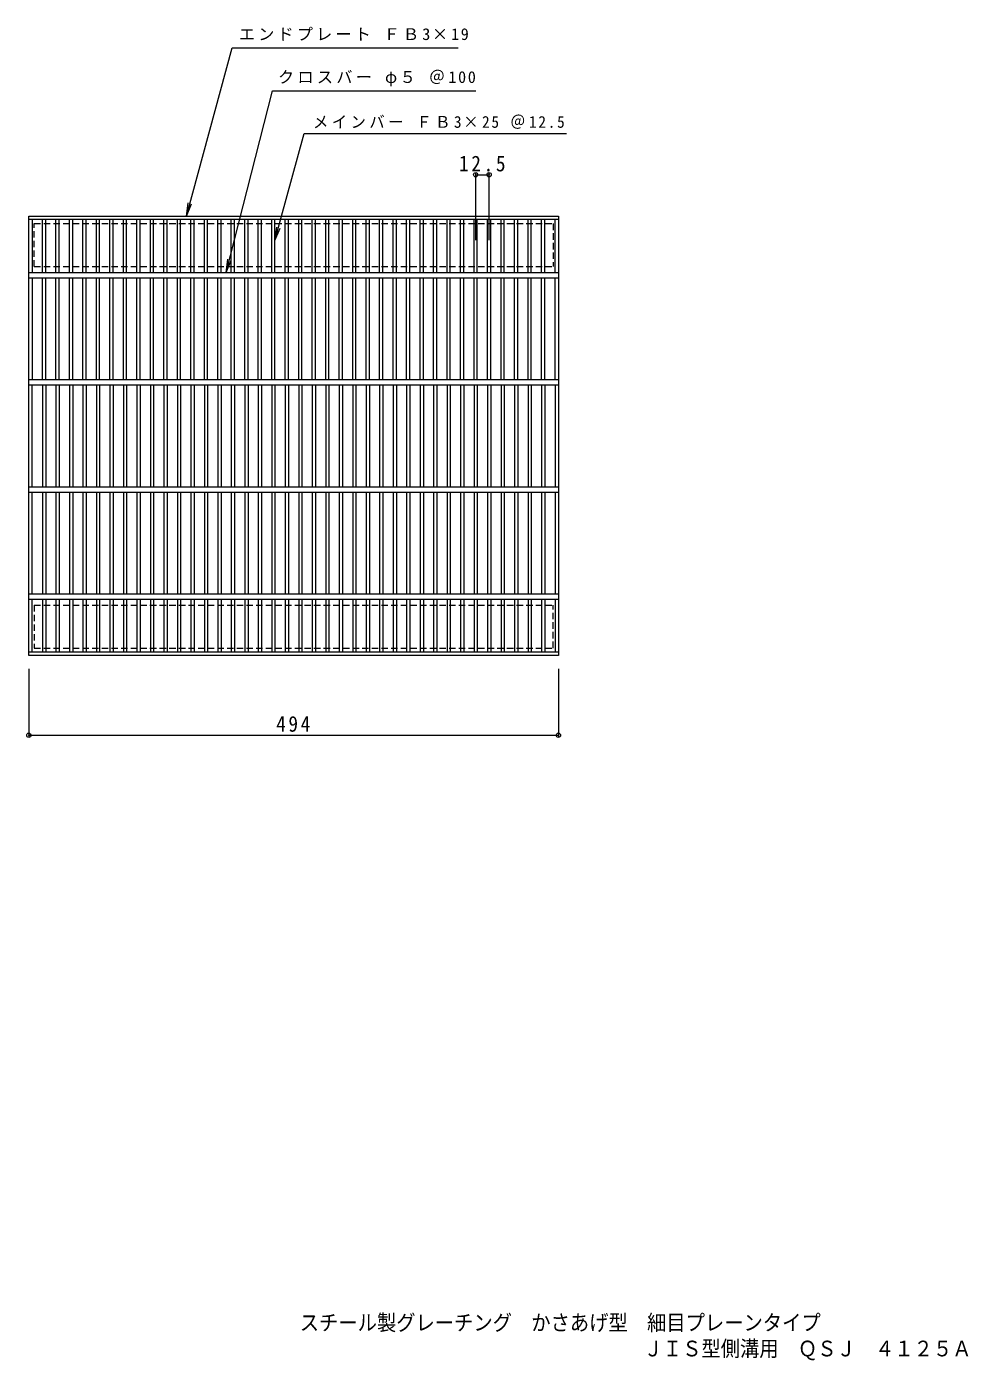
# Model space of a CAD drawing. Units: millimetres, scale not verified. Extents: x -677 to 892, y -689 to 555.
# Drawn here: x -677 to 201, y -689 to 555 of the extents above; entities that cross this region are included whole.
import ezdxf
from ezdxf.enums import TextEntityAlignment as Align

# ---------------------------------------------------------------- set-up
doc = ezdxf.new("R2010")
doc.units = ezdxf.units.MM
doc.header["$LTSCALE"] = 5
doc.header["$PDMODE"] = 32
doc.header["$PDSIZE"] = 4
doc.linetypes.add('DASHED1', pattern=[1.8, 1.2, -0.6])
for name, color, linetype, lineweight in [('1-1_1-1ﾚｲﾔ', 2, 'Continuous', 9), ('1-2_1-2ﾚｲﾔ', 3, 'Continuous', 9), ('1-4_1-4ﾚｲﾔ', 7, 'Continuous', 9), ('1-5_1-5ﾚｲﾔ', 7, 'Continuous', 9), ('F-4_F-4ﾚｲﾔ', 2, 'Continuous', 9)]:
    doc.layers.add(name, color=color, linetype=linetype, lineweight=lineweight)
doc.styles.add('ＭＳ ゴシック', font='')
doc.styles.get('ＭＳ ゴシック').set_extended_font_data('MS Gothic')

msp = doc.modelspace()

# ---------------------------------------------------------------- linework, layer by layer
at = {"layer": '1-1_1-1ﾚｲﾔ', "linetype": 'DASHED1'}
for p, q in [((-670.081, 331.581), (-186.081, 331.581)), ((-670.081, 15.581), (-186.081, 15.581))]:
    msp.add_line(p, q, dxfattribs=at)
for points in [[(-670.081, 331.581), (-670.081, 371.581), (-186.081, 371.581), (-186.081, 331.581)], [(-670.081, 15.581), (-670.081, -24.419), (-186.081, -24.419), (-186.081, 15.581)]]:
    msp.add_lwpolyline(points, dxfattribs=at)
at = {"layer": '1-2_1-2ﾚｲﾔ'}
for p, q in [((-675.081, 378.581), (-181.081, 378.581)), ((-675.081, -31.419), (-675.081, 378.581)), ((-675.081, 375.582), (-181.081, 375.582)), ((-672.08, 375.581), (-672.08, 326.083)), ((-662.321, 326.083), (-662.321, 375.581)), ((-659.321, 326.083), (-659.321, 375.581)), ((-649.741, 326.083), (-649.741, 375.581)), ((-646.741, 326.083), (-646.741, 375.581)), ((-637.161, 326.083), (-637.161, 375.581)), ((-634.161, 326.083), (-634.161, 375.581)), ((-624.58, 326.083), (-624.58, 375.581)), ((-621.581, 326.083), (-621.581, 375.581)), ((-612, 326.083), (-612, 375.581)), ((-609.001, 326.083), (-609.001, 375.581)), ((-599.421, 326.083), (-599.421, 375.581)), ((-596.421, 326.083), (-596.421, 375.581)), ((-586.84, 326.083), (-586.84, 375.581)), ((-583.84, 326.083), (-583.84, 375.581)), ((-574.26, 326.083), (-574.26, 375.581)), ((-571.26, 326.083), (-571.26, 375.581)), ((-561.681, 326.083), (-561.681, 375.581)), ((-558.681, 326.083), (-558.681, 375.581)), ((-549.101, 326.083), (-549.101, 375.581)), ((-546.101, 326.083), (-546.101, 375.581)), ((-536.521, 326.083), (-536.521, 375.581)), ((-533.521, 326.083), (-533.521, 375.581)), ((-523.941, 326.083), (-523.941, 375.581)), ((-520.94, 326.083), (-520.94, 375.581)), ((-511.361, 326.083), (-511.361, 375.581)), ((-508.36, 326.083), (-508.36, 375.581)), ((-498.781, 326.083), (-498.781, 375.581)), ((-495.78, 326.083), (-495.78, 375.581)), ((-486.2, 326.083), (-486.2, 375.581)), ((-483.2, 326.083), (-483.2, 375.581)), ((-473.62, 326.083), (-473.62, 375.581)), ((-470.62, 326.083), (-470.62, 375.581)), ((-461.04, 326.083), (-461.04, 375.581)), ((-458.04, 326.083), (-458.04, 375.581)), ((-448.461, 326.083), (-448.461, 375.581)), ((-445.46, 326.083), (-445.46, 375.581)), ((-435.88, 326.083), (-435.88, 375.581)), ((-432.881, 326.083), (-432.881, 375.581)), ((-423.3, 326.083), (-423.3, 375.581)), ((-420.3, 326.083), (-420.3, 375.581)), ((-410.721, 326.083), (-410.721, 375.581)), ((-407.721, 326.083), (-407.721, 375.581)), ((-398.141, 326.083), (-398.141, 375.581)), ((-395.14, 326.083), (-395.14, 375.581)), ((-385.56, 326.083), (-385.56, 375.581)), ((-382.56, 326.083), (-382.56, 375.581)), ((-372.98, 326.083), (-372.98, 375.581)), ((-369.98, 326.083), (-369.98, 375.581)), ((-360.4, 326.083), (-360.4, 375.581)), ((-357.4, 326.083), (-357.4, 375.581)), ((-347.82, 326.083), (-347.82, 375.581)), ((-344.82, 326.083), (-344.82, 375.581)), ((-335.24, 326.083), (-335.24, 375.581)), ((-332.24, 326.083), (-332.24, 375.581)), ((-322.66, 326.083), (-322.66, 375.581)), ((-319.66, 326.083), (-319.66, 375.581)), ((-310.081, 326.083), (-310.081, 375.581)), ((-307.08, 326.083), (-307.08, 375.581)), ((-297.501, 326.083), (-297.501, 375.581)), ((-294.5, 326.083), (-294.5, 375.581)), ((-284.92, 326.083), (-284.92, 375.581)), ((-281.92, 326.083), (-281.92, 375.581)), ((-272.34, 326.083), (-272.34, 375.581)), ((-269.34, 326.083), (-269.34, 375.581)), ((-259.76, 326.083), (-259.76, 375.581)), ((-256.76, 326.083), (-256.76, 375.581)), ((-247.18, 326.083), (-247.18, 375.581)), ((-244.18, 326.083), (-244.18, 375.581)), ((-234.6, 326.083), (-234.6, 375.581)), ((-231.601, 326.083), (-231.601, 375.581)), ((-222.02, 326.083), (-222.02, 375.581)), ((-219.02, 326.083), (-219.02, 375.581)), ((-209.44, 326.083), (-209.44, 375.581)), ((-206.441, 326.083), (-206.441, 375.581)), ((-196.86, 326.083), (-196.86, 375.581)), ((-193.86, 326.083), (-193.86, 375.581)), ((-184.081, 326.083), (-184.081, 375.581)), ((-181.081, 378.581), (-181.081, -31.419)), ((-675.081, 326.083), (-181.081, 326.083)), ((-675.081, 321.082), (-181.081, 321.082)), ((-672.08, 321.082), (-672.08, 226.082)), ((-662.321, 226.082), (-662.321, 321.082)), ((-659.321, 226.082), (-659.321, 321.082)), ((-649.741, 226.082), (-649.741, 321.082)), ((-646.741, 226.082), (-646.741, 321.082)), ((-637.161, 226.082), (-637.161, 321.082)), ((-634.161, 226.082), (-634.161, 321.082)), ((-624.58, 226.082), (-624.58, 321.082)), ((-621.581, 226.082), (-621.581, 321.082)), ((-612, 226.082), (-612, 321.082)), ((-609.001, 226.082), (-609.001, 321.082)), ((-599.421, 226.082), (-599.421, 321.082)), ((-596.421, 226.082), (-596.421, 321.082)), ((-586.84, 226.082), (-586.84, 321.082)), ((-583.84, 226.082), (-583.84, 321.082)), ((-574.26, 226.082), (-574.26, 321.082)), ((-571.26, 226.082), (-571.26, 321.082)), ((-561.681, 226.082), (-561.681, 321.082)), ((-558.681, 226.082), (-558.681, 321.082)), ((-549.101, 226.082), (-549.101, 321.082)), ((-546.101, 226.082), (-546.101, 321.082)), ((-536.521, 226.082), (-536.521, 321.082)), ((-533.521, 226.082), (-533.521, 321.082)), ((-523.941, 226.082), (-523.941, 321.082)), ((-520.94, 226.082), (-520.94, 321.082)), ((-511.361, 226.082), (-511.361, 321.082)), ((-508.36, 226.082), (-508.36, 321.082)), ((-498.781, 226.082), (-498.781, 321.082)), ((-495.78, 226.082), (-495.78, 321.082)), ((-486.2, 226.082), (-486.2, 321.082)), ((-483.2, 226.082), (-483.2, 321.082)), ((-473.62, 226.082), (-473.62, 321.082)), ((-470.62, 226.082), (-470.62, 321.082)), ((-461.04, 226.082), (-461.04, 321.082)), ((-458.04, 226.082), (-458.04, 321.082)), ((-448.461, 226.082), (-448.461, 321.082)), ((-445.46, 226.082), (-445.46, 321.082)), ((-435.88, 226.082), (-435.88, 321.082)), ((-432.881, 226.082), (-432.881, 321.082)), ((-423.3, 226.082), (-423.3, 321.082)), ((-420.3, 226.082), (-420.3, 321.082)), ((-410.721, 226.082), (-410.721, 321.082)), ((-407.721, 226.082), (-407.721, 321.082)), ((-398.141, 226.082), (-398.141, 321.082)), ((-395.14, 226.082), (-395.14, 321.082)), ((-385.56, 226.082), (-385.56, 321.082)), ((-382.56, 226.082), (-382.56, 321.082)), ((-372.98, 226.082), (-372.98, 321.082)), ((-369.98, 226.082), (-369.98, 321.082)), ((-360.4, 226.082), (-360.4, 321.082)), ((-357.4, 226.082), (-357.4, 321.082)), ((-347.82, 226.082), (-347.82, 321.082)), ((-344.82, 226.082), (-344.82, 321.082)), ((-335.24, 226.082), (-335.24, 321.082)), ((-332.24, 226.082), (-332.24, 321.082)), ((-322.66, 226.082), (-322.66, 321.082)), ((-319.66, 226.082), (-319.66, 321.082)), ((-310.081, 226.082), (-310.081, 321.082)), ((-307.08, 226.082), (-307.08, 321.082)), ((-297.501, 226.082), (-297.501, 321.082)), ((-294.5, 226.082), (-294.5, 321.082)), ((-284.92, 226.082), (-284.92, 321.082)), ((-281.92, 226.082), (-281.92, 321.082)), ((-272.34, 226.082), (-272.34, 321.082)), ((-269.34, 226.082), (-269.34, 321.082)), ((-259.76, 226.082), (-259.76, 321.082)), ((-256.76, 226.082), (-256.76, 321.082)), ((-247.18, 226.082), (-247.18, 321.082)), ((-244.18, 226.082), (-244.18, 321.082)), ((-234.6, 226.082), (-234.6, 321.082)), ((-231.601, 226.082), (-231.601, 321.082)), ((-222.02, 226.082), (-222.02, 321.082)), ((-219.02, 226.082), (-219.02, 321.082)), ((-209.44, 226.082), (-209.44, 321.082)), ((-206.441, 226.082), (-206.441, 321.082)), ((-196.86, 226.082), (-196.86, 321.082)), ((-193.86, 226.082), (-193.86, 321.082)), ((-184.081, 226.082), (-184.081, 321.082)), ((-675.081, 226.081), (-181.081, 226.081)), ((-675.081, 221.081), (-181.081, 221.081)), ((-672.08, 126.081), (-672.08, 221.081)), ((-662.321, 221.081), (-662.321, 126.081)), ((-659.321, 221.081), (-659.321, 126.081)), ((-649.741, 221.081), (-649.741, 126.081)), ((-646.741, 221.081), (-646.741, 126.081)), ((-637.161, 221.081), (-637.161, 126.081)), ((-634.161, 221.081), (-634.161, 126.081)), ((-624.58, 221.081), (-624.58, 126.081)), ((-621.581, 221.081), (-621.581, 126.081)), ((-612, 221.081), (-612, 126.081)), ((-609.001, 221.081), (-609.001, 126.081)), ((-599.421, 221.081), (-599.421, 126.081)), ((-596.421, 221.081), (-596.421, 126.081)), ((-586.84, 221.081), (-586.84, 126.081)), ((-583.84, 221.081), (-583.84, 126.081)), ((-574.26, 221.081), (-574.26, 126.081)), ((-571.26, 221.081), (-571.26, 126.081)), ((-561.681, 221.081), (-561.681, 126.081)), ((-558.681, 221.081), (-558.681, 126.081)), ((-549.101, 221.081), (-549.101, 126.081)), ((-546.101, 221.081), (-546.101, 126.081)), ((-536.521, 221.081), (-536.521, 126.081)), ((-533.521, 221.081), (-533.521, 126.081)), ((-523.941, 221.081), (-523.941, 126.081)), ((-520.94, 221.081), (-520.94, 126.081)), ((-511.361, 221.081), (-511.361, 126.081)), ((-508.36, 221.081), (-508.36, 126.081)), ((-498.781, 221.081), (-498.781, 126.081)), ((-495.78, 221.081), (-495.78, 126.081)), ((-486.2, 221.081), (-486.2, 126.081)), ((-483.2, 221.081), (-483.2, 126.081)), ((-473.62, 221.081), (-473.62, 126.081)), ((-470.62, 221.081), (-470.62, 126.081)), ((-461.04, 221.081), (-461.04, 126.081)), ((-458.04, 221.081), (-458.04, 126.081)), ((-448.461, 221.081), (-448.461, 126.081)), ((-445.46, 221.081), (-445.46, 126.081)), ((-435.88, 221.081), (-435.88, 126.081)), ((-432.881, 221.081), (-432.881, 126.081)), ((-423.3, 221.081), (-423.3, 126.081)), ((-420.3, 221.081), (-420.3, 126.081)), ((-410.721, 221.081), (-410.721, 126.081)), ((-407.721, 221.081), (-407.721, 126.081)), ((-398.141, 221.081), (-398.141, 126.081)), ((-395.14, 221.081), (-395.14, 126.081)), ((-385.56, 221.081), (-385.56, 126.081)), ((-382.56, 221.081), (-382.56, 126.081)), ((-372.98, 221.081), (-372.98, 126.081)), ((-369.98, 221.081), (-369.98, 126.081)), ((-360.4, 221.081), (-360.4, 126.081)), ((-357.4, 221.081), (-357.4, 126.081)), ((-347.82, 221.081), (-347.82, 126.081)), ((-344.82, 221.081), (-344.82, 126.081)), ((-335.24, 221.081), (-335.24, 126.081)), ((-332.24, 221.081), (-332.24, 126.081)), ((-322.66, 221.081), (-322.66, 126.081)), ((-319.66, 221.081), (-319.66, 126.081)), ((-310.081, 221.081), (-310.081, 126.081)), ((-307.08, 221.081), (-307.08, 126.081)), ((-297.501, 221.081), (-297.501, 126.081)), ((-294.5, 221.081), (-294.5, 126.081)), ((-284.92, 221.081), (-284.92, 126.081)), ((-281.92, 221.081), (-281.92, 126.081)), ((-272.34, 221.081), (-272.34, 126.081)), ((-269.34, 221.081), (-269.34, 126.081)), ((-259.76, 221.081), (-259.76, 126.081)), ((-256.76, 221.081), (-256.76, 126.081)), ((-247.18, 221.081), (-247.18, 126.081)), ((-244.18, 221.081), (-244.18, 126.081)), ((-234.6, 221.081), (-234.6, 126.081)), ((-231.601, 221.081), (-231.601, 126.081)), ((-222.02, 221.081), (-222.02, 126.081)), ((-219.02, 221.081), (-219.02, 126.081)), ((-209.44, 221.081), (-209.44, 126.081)), ((-206.441, 221.081), (-206.441, 126.081)), ((-196.86, 221.081), (-196.86, 126.081)), ((-193.86, 221.081), (-193.86, 126.081)), ((-184.081, 221.081), (-184.081, 126.081)), ((-675.081, 126.081), (-181.081, 126.081)), ((-675.081, 121.081), (-181.081, 121.081)), ((-672.08, 26.081), (-672.08, 121.081)), ((-662.321, 121.081), (-662.321, 26.081)), ((-659.321, 121.081), (-659.321, 26.081)), ((-649.741, 121.081), (-649.741, 26.081)), ((-646.741, 121.081), (-646.741, 26.081)), ((-637.161, 121.081), (-637.161, 26.081)), ((-634.161, 121.081), (-634.161, 26.081)), ((-624.58, 121.081), (-624.58, 26.081)), ((-621.581, 121.081), (-621.581, 26.081)), ((-612, 121.081), (-612, 26.081)), ((-609.001, 121.081), (-609.001, 26.081)), ((-599.421, 121.081), (-599.421, 26.081)), ((-596.421, 121.081), (-596.421, 26.081)), ((-586.84, 121.081), (-586.84, 26.081)), ((-583.84, 121.081), (-583.84, 26.081)), ((-574.26, 121.081), (-574.26, 26.081)), ((-571.26, 121.081), (-571.26, 26.081)), ((-561.681, 121.081), (-561.681, 26.081)), ((-558.681, 121.081), (-558.681, 26.081)), ((-549.101, 121.081), (-549.101, 26.081)), ((-546.101, 121.081), (-546.101, 26.081)), ((-536.521, 121.081), (-536.521, 26.081)), ((-533.521, 121.081), (-533.521, 26.081)), ((-523.941, 121.081), (-523.941, 26.081)), ((-520.94, 121.081), (-520.94, 26.081)), ((-511.361, 121.081), (-511.361, 26.081)), ((-508.36, 121.081), (-508.36, 26.081)), ((-498.781, 121.081), (-498.781, 26.081)), ((-495.78, 121.081), (-495.78, 26.081)), ((-486.2, 121.081), (-486.2, 26.081)), ((-483.2, 121.081), (-483.2, 26.081)), ((-473.62, 121.081), (-473.62, 26.081)), ((-470.62, 121.081), (-470.62, 26.081)), ((-461.04, 121.081), (-461.04, 26.081)), ((-458.04, 121.081), (-458.04, 26.081)), ((-448.461, 121.081), (-448.461, 26.081)), ((-445.46, 121.081), (-445.46, 26.081)), ((-435.88, 121.081), (-435.88, 26.081)), ((-432.881, 121.081), (-432.881, 26.081)), ((-423.3, 121.081), (-423.3, 26.081)), ((-420.3, 121.081), (-420.3, 26.081)), ((-410.721, 121.081), (-410.721, 26.081)), ((-407.721, 121.081), (-407.721, 26.081)), ((-398.141, 121.081), (-398.141, 26.081)), ((-395.14, 121.081), (-395.14, 26.081)), ((-385.56, 121.081), (-385.56, 26.081)), ((-382.56, 121.081), (-382.56, 26.081)), ((-372.98, 121.081), (-372.98, 26.081)), ((-369.98, 121.081), (-369.98, 26.081)), ((-360.4, 121.081), (-360.4, 26.081)), ((-357.4, 121.081), (-357.4, 26.081)), ((-347.82, 121.081), (-347.82, 26.081)), ((-344.82, 121.081), (-344.82, 26.081)), ((-335.24, 121.081), (-335.24, 26.081)), ((-332.24, 121.081), (-332.24, 26.081)), ((-322.66, 121.081), (-322.66, 26.081)), ((-319.66, 121.081), (-319.66, 26.081)), ((-310.081, 121.081), (-310.081, 26.081)), ((-307.08, 121.081), (-307.08, 26.081)), ((-297.501, 121.081), (-297.501, 26.081)), ((-294.5, 121.081), (-294.5, 26.081)), ((-284.92, 121.081), (-284.92, 26.081)), ((-281.92, 121.081), (-281.92, 26.081)), ((-272.34, 121.081), (-272.34, 26.081)), ((-269.34, 121.081), (-269.34, 26.081)), ((-259.76, 121.081), (-259.76, 26.081)), ((-256.76, 121.081), (-256.76, 26.081)), ((-247.18, 121.081), (-247.18, 26.081)), ((-244.18, 121.081), (-244.18, 26.081)), ((-234.6, 121.081), (-234.6, 26.081)), ((-231.601, 121.081), (-231.601, 26.081)), ((-222.02, 121.081), (-222.02, 26.081)), ((-219.02, 121.081), (-219.02, 26.081)), ((-209.44, 121.081), (-209.44, 26.081)), ((-206.441, 121.081), (-206.441, 26.081)), ((-196.86, 121.081), (-196.86, 26.081)), ((-193.86, 121.081), (-193.86, 26.081)), ((-184.081, 121.081), (-184.081, 26.081)), ((-675.081, 26.081), (-181.081, 26.081)), ((-675.081, 21.081), (-181.081, 21.081)), ((-672.08, -28.419), (-672.08, 21.081)), ((-662.321, 21.081), (-662.321, -28.419)), ((-659.321, 21.081), (-659.321, -28.419)), ((-649.741, 21.081), (-649.741, -28.419)), ((-646.741, 21.081), (-646.741, -28.419)), ((-637.161, 21.081), (-637.161, -28.419)), ((-634.161, 21.081), (-634.161, -28.419)), ((-624.58, 21.081), (-624.58, -28.419)), ((-621.581, 21.081), (-621.581, -28.419)), ((-612, 21.081), (-612, -28.419)), ((-609.001, 21.081), (-609.001, -28.419)), ((-599.421, 21.081), (-599.421, -28.419)), ((-596.421, 21.081), (-596.421, -28.419)), ((-586.84, 21.081), (-586.84, -28.419)), ((-583.84, 21.081), (-583.84, -28.419)), ((-574.26, 21.081), (-574.26, -28.419)), ((-571.26, 21.081), (-571.26, -28.419)), ((-561.681, 21.081), (-561.681, -28.419)), ((-558.681, 21.081), (-558.681, -28.419)), ((-549.101, 21.081), (-549.101, -28.419)), ((-546.101, 21.081), (-546.101, -28.419)), ((-536.521, 21.081), (-536.521, -28.419)), ((-533.521, 21.081), (-533.521, -28.419)), ((-523.941, 21.081), (-523.941, -28.419)), ((-520.94, 21.081), (-520.94, -28.419)), ((-511.361, 21.081), (-511.361, -28.419)), ((-508.36, 21.081), (-508.36, -28.419)), ((-498.781, 21.081), (-498.781, -28.419)), ((-495.78, 21.081), (-495.78, -28.419)), ((-486.2, 21.081), (-486.2, -28.419)), ((-483.2, 21.081), (-483.2, -28.419)), ((-473.62, 21.081), (-473.62, -28.419)), ((-470.62, 21.081), (-470.62, -28.419)), ((-461.04, 21.081), (-461.04, -28.419)), ((-458.04, 21.081), (-458.04, -28.419)), ((-448.461, 21.081), (-448.461, -28.419)), ((-445.46, 21.081), (-445.46, -28.419)), ((-435.88, 21.081), (-435.88, -28.419)), ((-432.881, 21.081), (-432.881, -28.419)), ((-423.3, 21.081), (-423.3, -28.419)), ((-420.3, 21.081), (-420.3, -28.419)), ((-410.721, 21.081), (-410.721, -28.419)), ((-407.721, 21.081), (-407.721, -28.419)), ((-398.141, 21.081), (-398.141, -28.419)), ((-395.14, 21.081), (-395.14, -28.419)), ((-385.56, 21.081), (-385.56, -28.419)), ((-382.56, 21.081), (-382.56, -28.419)), ((-372.98, 21.081), (-372.98, -28.419)), ((-369.98, 21.081), (-369.98, -28.419)), ((-360.4, 21.081), (-360.4, -28.419)), ((-357.4, 21.081), (-357.4, -28.419)), ((-347.82, 21.081), (-347.82, -28.419)), ((-344.82, 21.081), (-344.82, -28.419)), ((-335.24, 21.081), (-335.24, -28.419)), ((-332.24, 21.081), (-332.24, -28.419)), ((-322.66, 21.081), (-322.66, -28.419)), ((-319.66, 21.081), (-319.66, -28.419)), ((-310.081, 21.081), (-310.081, -28.419)), ((-307.08, 21.081), (-307.08, -28.419)), ((-297.501, 21.081), (-297.501, -28.419)), ((-294.5, 21.081), (-294.5, -28.419)), ((-284.92, 21.081), (-284.92, -28.419)), ((-281.92, 21.081), (-281.92, -28.419)), ((-272.34, 21.081), (-272.34, -28.419)), ((-269.34, 21.081), (-269.34, -28.419)), ((-259.76, 21.081), (-259.76, -28.419)), ((-256.76, 21.081), (-256.76, -28.419)), ((-247.18, 21.081), (-247.18, -28.419)), ((-244.18, 21.081), (-244.18, -28.419)), ((-234.6, 21.081), (-234.6, -28.419)), ((-231.601, 21.081), (-231.601, -28.419)), ((-222.02, 21.081), (-222.02, -28.419)), ((-219.02, 21.081), (-219.02, -28.419)), ((-209.44, 21.081), (-209.44, -28.419)), ((-206.441, 21.081), (-206.441, -28.419)), ((-196.86, 21.081), (-196.86, -28.419)), ((-193.86, 21.081), (-193.86, -28.419)), ((-184.081, 21.081), (-184.081, -28.419)), ((-181.081, -28.419), (-675.081, -28.419)), ((-181.081, -31.419), (-675.081, -31.419))]:
    msp.add_line(p, q, dxfattribs=at)
at = {"layer": '1-4_1-4ﾚｲﾔ'}
for p, q in [((-258.26, 356.051), (-258.26, 418.623)), ((-258.26, 417.123), (-245.68, 417.123)), ((-245.68, 356.051), (-245.68, 418.623)), ((-675.081, -43.919), (-675.081, -107.243)), ((-181.081, -43.919), (-181.081, -107.243)), ((-675.081, -105.743), (-181.081, -105.743))]:
    msp.add_line(p, q, dxfattribs=at)
for p in [(-258.26, 417.123), (-245.68, 417.123), (-675.081, -105.743), (-181.081, -105.743)]:
    msp.add_point(p, dxfattribs=at)
at = {"layer": '1-5_1-5ﾚｲﾔ'}
for p, q in [((-490.99, 326.083), (-447.682, 495.546)), ((-447.682, 495.546), (-258.116, 495.546)), ((-445.46, 355.832), (-418.162, 455.546)), ((-418.162, 455.546), (-173.416, 455.546)), ((-528.118, 378.581), (-526.486, 390.974)), ((-528.118, 378.581), (-523.334, 390.13)), ((-445.46, 355.832), (-443.829, 368.225)), ((-445.46, 355.832), (-440.677, 367.38)), ((-490.99, 326.083), (-489.359, 338.476)), ((-490.99, 326.083), (-486.207, 337.631))]:
    msp.add_line(p, q, dxfattribs=at)
msp.add_lwpolyline([(-528.118, 378.581), (-485.478, 535.546), (-274.441, 535.546)], dxfattribs=at)

# ---------------------------------------------------------------- texts
at = {"layer": '1-4_1-4ﾚｲﾔ', "color": 2, "char_height": 14.66, "attachment_point": 7, "style": 'ＭＳ ゴシック'}
for s, insert in [('\\T1.28;\\W0.9;12.5', (-273.845, 420.123)), ('\\T1.27;\\W0.9;494', (-444.331, -102.743))]:
    msp.add_mtext(s, dxfattribs=dict(at, insert=insert))
at = {"layer": '1-5_1-5ﾚｲﾔ', "char_height": 11, "attachment_point": 7, "style": 'ＭＳ ゴシック'}
for s, insert in [('\\T1.2;エンドプレート\\~ＦＢ3×19', (-479.103, 542.224)), ('\\T1.21;クロスバー\\~φ５\\~＠100', (-442.656, 499.82)), ('\\T1.23;\\W0.95;メインバー\\~ＦＢ3×25\\~＠12.5', (-410.013, 459.967))]:
    msp.add_mtext(s, dxfattribs=dict(at, insert=insert))
at = {"layer": 'F-4_F-4ﾚｲﾔ', "style": 'ＭＳ ゴシック', "width": 0.9}
for s, p in [('スチール製グレーチング\u3000かさあげ型\u3000細目プレーンタイプ', (-422.334, -665.554)), ('ＪＩＳ型側溝用\u3000ＱＳＪ\u3000４１２５Ａ', (-101.655, -689.721))]:
    msp.add_text(s, height=14.66, dxfattribs=at).set_placement(p, align=Align.BOTTOM_LEFT)

doc.saveas('drawing.dxf')
